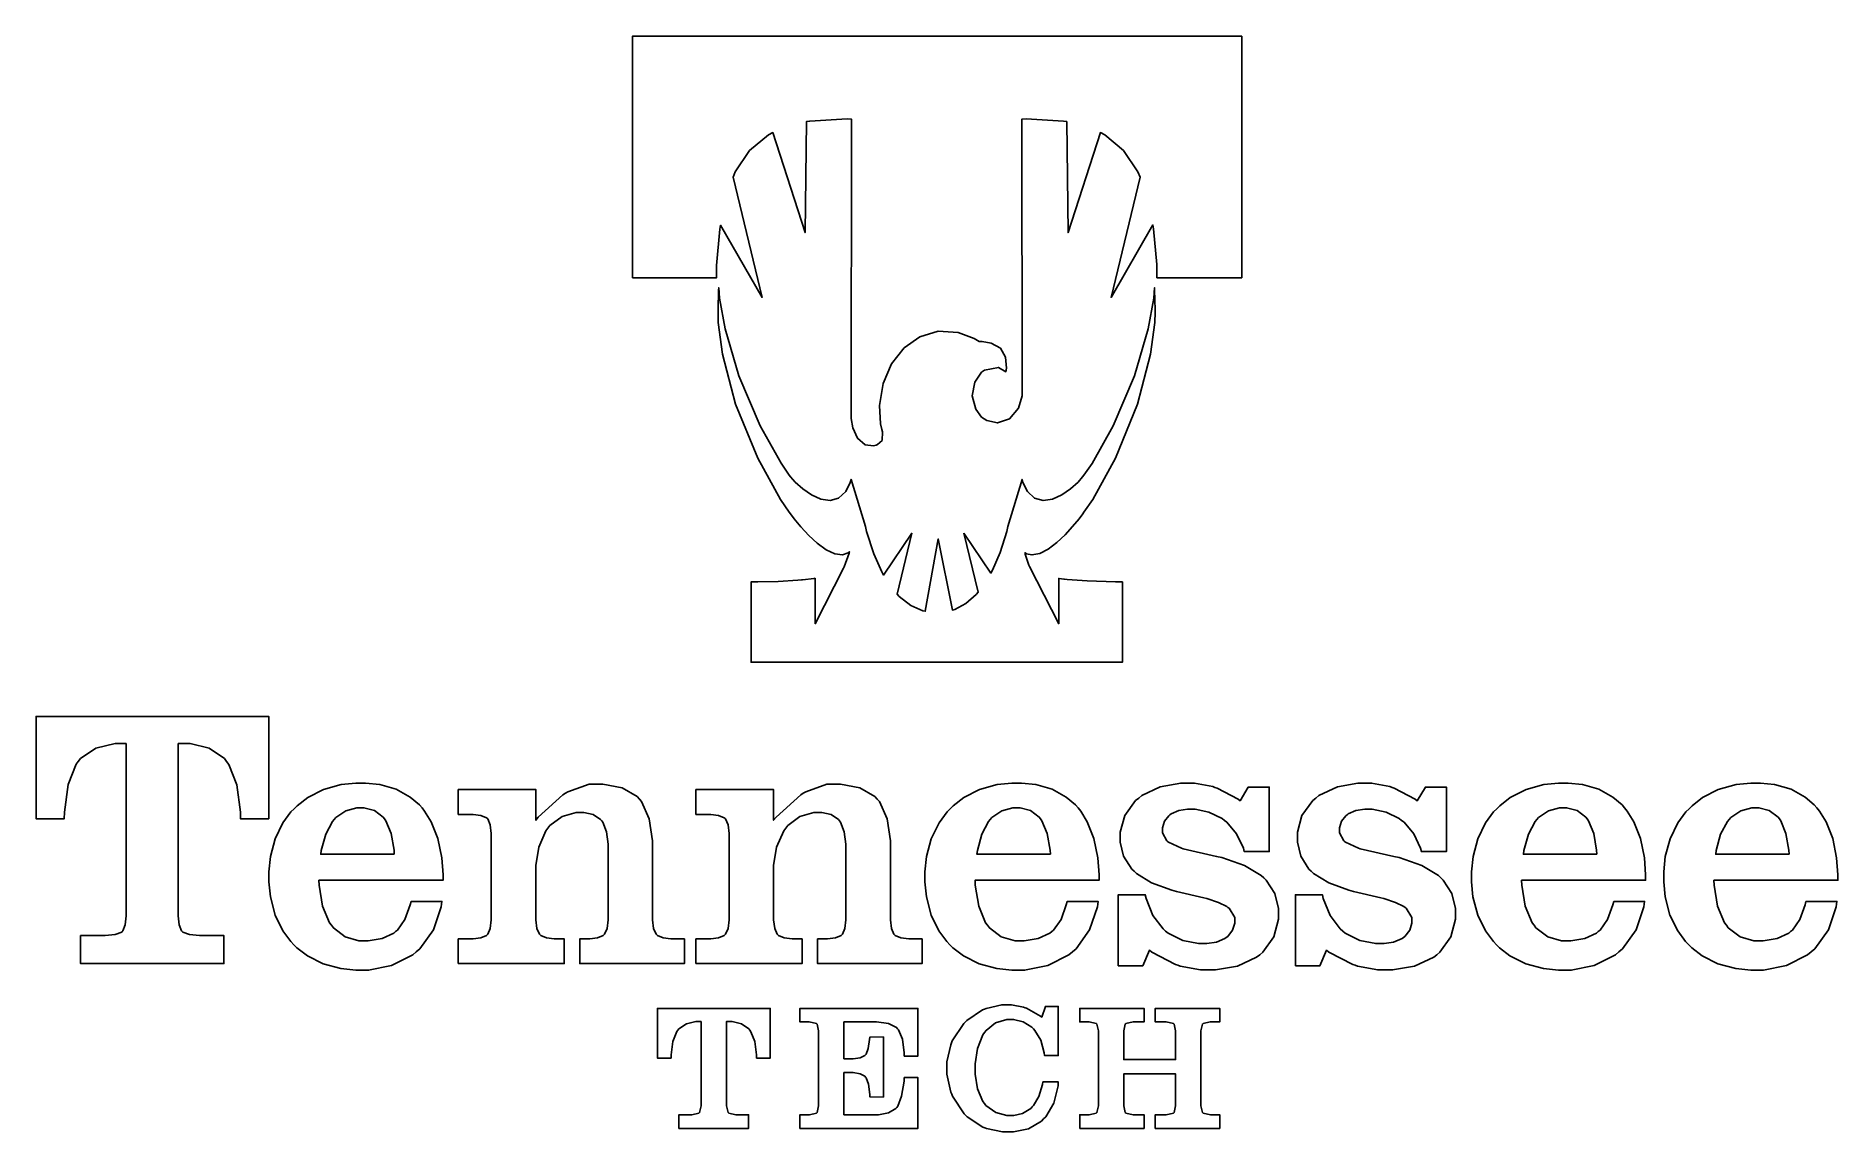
# Model space of a CAD drawing. Extents: x 0 to 4.87, y 0 to 2.96.
import ezdxf

# ---------------------------------------------------------------- set-up
doc = ezdxf.new("R2010")
doc.units = 0
doc.layers.get('0').update_dxf_attribs({"linetype": 'CONTINUOUS'})

msp = doc.modelspace()

# ---------------------------------------------------------------- linework, layer by layer
at = {"color": 0}
for points in [[(3.2599, 2.9622), (3.2599, 2.3089), (3.0303, 2.3089), (3.0303, 2.3447), (3.0214, 2.4412), (3.0196, 2.4518), (2.9067, 2.2559), (2.9853, 2.5811), (2.9792, 2.5951), (2.9405, 2.6528), (2.8897, 2.6951), (2.8777, 2.7014), (2.7903, 2.431), (2.7867, 2.7309), (2.7777, 2.7325), (2.6766, 2.7381), (2.6654, 2.7376), (2.6658, 2.001), (2.6658, 1.99), (2.6565, 1.9568), (2.6323, 1.9274), (2.5993, 1.9164), (2.5709, 1.9227), (2.5634, 1.9277), (2.5564, 1.9324), (2.5404, 1.954), (2.5312, 1.9894), (2.5383, 2.0269), (2.5562, 2.0533), (2.5642, 2.0593), (2.6018, 2.0665), (2.6222, 2.0547), (2.6235, 2.0643), (2.6213, 2.0938), (2.6072, 2.1187), (2.5825, 2.1322), (2.5578, 2.1367), (2.5496, 2.137), (2.5367, 2.145), (2.4933, 2.161), (2.4392, 2.1642), (2.3897, 2.1493), (2.3468, 2.119), (2.3129, 2.0761), (2.2901, 2.0232), (2.2807, 1.9632), (2.2834, 1.9144), (2.2869, 1.8986), (2.2884, 1.892), (2.2874, 1.8694), (2.2753, 1.8578), (2.2713, 1.8567), (2.2644, 1.8549), (2.2417, 1.8577), (2.2206, 1.8749), (2.208, 1.9032), (2.2038, 1.9287), (2.2038, 1.9372), (2.2043, 2.7376), (2.193, 2.7381), (2.0919, 2.7325), (2.083, 2.7309), (2.0794, 2.431), (1.992, 2.7014), (1.98, 2.6951), (1.9292, 2.6527), (1.8904, 2.5951), (1.8844, 2.5811), (1.9629, 2.2559), (1.8506, 2.4509), (1.8488, 2.4403), (1.8398, 2.3418), (1.8398, 2.3089), (1.6127, 2.3089), (1.6127, 2.9622), (3.2599, 2.9622)], [(2.5088, 1.6181), (2.5473, 1.4591), (2.5418, 1.4528), (2.5136, 1.4285), (2.4838, 1.4126), (2.4777, 1.4106), (2.439, 1.603), (2.4041, 1.4075), (2.3974, 1.409), (2.3647, 1.4233), (2.3337, 1.4471), (2.3279, 1.4534), (2.3676, 1.6181), (2.291, 1.5051), (2.2863, 1.5136), (2.2647, 1.5629), (2.2455, 1.6226), (2.2421, 1.6361), (2.2037, 1.7637), (2.2013, 1.7552), (2.1894, 1.7311), (2.1698, 1.7131), (2.1467, 1.7071), (2.1216, 1.7108), (2.0965, 1.7219), (2.0728, 1.738), (2.0522, 1.7566), (2.0401, 1.7705), (2.0366, 1.7755), (2.0145, 1.8073), (1.9575, 1.9088), (1.8998, 2.0434), (1.8628, 2.1706), (1.8478, 2.2538), (1.8458, 2.2817), (1.8455, 2.2765), (1.8443, 2.2218), (1.8443, 2.2161), (1.8444, 2.1877), (1.8562, 2.1025), (1.8915, 1.967), (1.9514, 1.8208), (2.0126, 1.7097), (2.0366, 1.6751), (2.0398, 1.6705), (2.0501, 1.657), (2.068, 1.6353), (2.0891, 1.6126), (2.1122, 1.5913), (2.136, 1.5737), (2.1592, 1.5624), (2.1806, 1.5598), (2.1953, 1.5651), (2.1989, 1.5683), (2.1984, 1.5645), (2.1852, 1.5272), (2.1834, 1.5237), (2.1067, 1.3735), (2.1067, 1.4968), (2.1038, 1.4964), (2.0726, 1.4924), (2.0693, 1.4921), (2.0597, 1.4911), (2.0066, 1.488), (1.9514, 1.4866), (1.9331, 1.4866), (1.9331, 1.2697), (2.937, 1.2697), (2.937, 1.4866), (2.9183, 1.487), (2.8417, 1.4898), (2.7879, 1.4934), (2.7806, 1.4942), (2.7792, 1.4944), (2.7663, 1.4959), (2.765, 1.496), (2.765, 1.3735), (2.6859, 1.5285), (2.6843, 1.5317), (2.6746, 1.562), (2.6742, 1.5656), (2.6779, 1.563), (2.6926, 1.5596), (2.7139, 1.5637), (2.7366, 1.5756), (2.7598, 1.5933), (2.7821, 1.6143), (2.8026, 1.6364), (2.8199, 1.6575), (2.8299, 1.6706), (2.8331, 1.6751), (2.857, 1.7097), (2.9182, 1.8208), (2.978, 1.967), (3.0135, 2.1025), (3.0252, 2.1877), (3.0253, 2.2161), (3.0253, 2.2218), (3.0241, 2.2765), (3.0239, 2.2817), (3.0219, 2.2538), (3.0068, 2.1706), (2.9698, 2.0434), (2.9121, 1.9088), (2.8551, 1.8072), (2.8331, 1.7755), (2.8295, 1.7705), (2.8174, 1.7566), (2.7969, 1.738), (2.7732, 1.7219), (2.748, 1.7108), (2.723, 1.7071), (2.6998, 1.7131), (2.6803, 1.7311), (2.6683, 1.7552), (2.666, 1.7637), (2.6276, 1.6361), (2.6243, 1.6233), (2.6063, 1.5665), (2.5861, 1.5188), (2.5818, 1.5106), (2.5088, 1.6181)], [(0.244, 1.0496), (0.2309, 1.0496), (0.2135, 1.0496), (0.1616, 1.0376), (0.1203, 1.0097), (0.1143, 1.0017), (0.1082, 0.9938), (0.0865, 0.939), (0.0766, 0.8643), (0.0763, 0.8464), (0, 0.8464), (0, 1.1231), (0.629, 1.1231), (0.629, 0.8464), (0.5527, 0.8464), (0.5525, 0.8641), (0.5428, 0.9381), (0.5213, 0.9929), (0.5152, 1.001), (0.5092, 1.0092), (0.4679, 1.0375), (0.4163, 1.0496), (0.3991, 1.0496), (0.3845, 1.0496), (0.3845, 0.5927), (0.3845, 0.5845), (0.3872, 0.5598), (0.3936, 0.5435), (0.3955, 0.5417), (0.3972, 0.5399), (0.4148, 0.5336), (0.442, 0.531), (0.4511, 0.531), (0.508, 0.531), (0.508, 0.4551), (0.1206, 0.4551), (0.1206, 0.531), (0.1784, 0.531), (0.1873, 0.531), (0.2142, 0.5336), (0.2316, 0.5397), (0.2333, 0.5414), (0.2351, 0.5432), (0.2413, 0.5595), (0.244, 0.5844), (0.244, 0.5927), (0.244, 1.0496)], [(1.0138, 0.6233), (1.0974, 0.6233), (1.0956, 0.6089), (1.0747, 0.546), (1.0379, 0.4953), (1.0281, 0.487), (1.0183, 0.4787), (0.9613, 0.4497), (0.8989, 0.4372), (0.8781, 0.4372), (0.8646, 0.4372), (0.8242, 0.4415), (0.7759, 0.4544), (0.7335, 0.4759), (0.7051, 0.4976), (0.6968, 0.5059), (0.6885, 0.5144), (0.6673, 0.5432), (0.6462, 0.5863), (0.6335, 0.6353), (0.6293, 0.6763), (0.6293, 0.6899), (0.6293, 0.7035), (0.6335, 0.7441), (0.6463, 0.7927), (0.6676, 0.8358), (0.6892, 0.8649), (0.6976, 0.8734), (0.7059, 0.8819), (0.7344, 0.904), (0.7769, 0.9257), (0.8247, 0.9388), (0.8647, 0.9431), (0.8781, 0.9431), (0.8908, 0.9431), (0.9291, 0.939), (0.9736, 0.9264), (1.0118, 0.9053), (1.0365, 0.8841), (1.0435, 0.8759), (1.0506, 0.8673), (1.0683, 0.8384), (1.086, 0.7933), (1.0967, 0.7406), (1.1003, 0.6953), (1.1003, 0.6802), (0.7649, 0.6802), (0.7654, 0.6669), (0.7748, 0.61), (0.7935, 0.5656), (0.7987, 0.5586), (0.8038, 0.5517), (0.8358, 0.5273), (0.873, 0.5169), (0.8855, 0.5169), (0.898, 0.5169), (0.9358, 0.5231), (0.9673, 0.5373), (0.9722, 0.5414), (0.9771, 0.5455), (0.9973, 0.5742), (1.0117, 0.6138), (1.0138, 0.6233)], [(1.1413, 0.4551), (1.1413, 0.5217), (1.1744, 0.5217), (1.1814, 0.5217), (1.2026, 0.5244), (1.2177, 0.5307), (1.2196, 0.5324), (1.2214, 0.5342), (1.2279, 0.5501), (1.2307, 0.5737), (1.2307, 0.5815), (1.2307, 0.7988), (1.2307, 0.8066), (1.2279, 0.8302), (1.2214, 0.8459), (1.2196, 0.8477), (1.2177, 0.8494), (1.2026, 0.8555), (1.1814, 0.8581), (1.1744, 0.8581), (1.1413, 0.8581), (1.1413, 0.9252), (1.3513, 0.9252), (1.3513, 0.8426), (1.3578, 0.8507), (1.4244, 0.9115), (1.4313, 0.9155), (1.4381, 0.9195), (1.4954, 0.9398), (1.5146, 0.9398), (1.532, 0.9398), (1.5844, 0.9298), (1.6254, 0.9066), (1.6313, 0.8999), (1.6372, 0.8933), (1.6579, 0.8467), (1.6668, 0.7867), (1.6668, 0.7667), (1.6668, 0.5815), (1.6668, 0.5737), (1.6696, 0.5501), (1.6763, 0.5342), (1.6782, 0.5324), (1.6801, 0.5307), (1.6953, 0.5244), (1.7165, 0.5217), (1.7236, 0.5217), (1.7528, 0.5217), (1.7528, 0.4551), (1.4699, 0.4551), (1.4699, 0.5217), (1.4899, 0.5217), (1.4969, 0.5217), (1.5182, 0.5244), (1.5334, 0.5307), (1.5353, 0.5324), (1.5372, 0.5342), (1.5438, 0.5501), (1.5467, 0.5737), (1.5467, 0.5815), (1.5467, 0.7667), (1.5467, 0.7779), (1.5424, 0.8113), (1.5323, 0.8374), (1.5295, 0.8411), (1.5265, 0.8448), (1.5066, 0.8579), (1.4812, 0.8634), (1.4728, 0.8634), (1.4602, 0.8634), (1.4224, 0.8528), (1.3893, 0.8279), (1.3838, 0.8207), (1.3784, 0.8136), (1.3594, 0.7699), (1.3513, 0.7198), (1.3513, 0.703), (1.3513, 0.5815), (1.3513, 0.5737), (1.3541, 0.5501), (1.3608, 0.5342), (1.3627, 0.5324), (1.3646, 0.5307), (1.3798, 0.5244), (1.401, 0.5217), (1.4082, 0.5217), (1.4281, 0.5217), (1.4281, 0.4551), (1.1413, 0.4551)], [(1.7842, 0.4551), (1.7842, 0.5217), (1.8172, 0.5217), (1.8243, 0.5217), (1.8455, 0.5244), (1.8606, 0.5307), (1.8625, 0.5324), (1.8643, 0.5342), (1.8708, 0.5501), (1.8736, 0.5737), (1.8736, 0.5815), (1.8736, 0.7988), (1.8736, 0.8066), (1.8708, 0.8302), (1.8643, 0.8459), (1.8625, 0.8477), (1.8606, 0.8494), (1.8455, 0.8555), (1.8243, 0.8581), (1.8172, 0.8581), (1.7842, 0.8581), (1.7842, 0.9252), (1.9942, 0.9252), (1.9942, 0.8426), (2.0006, 0.8507), (2.0673, 0.9115), (2.0742, 0.9155), (2.081, 0.9195), (2.1383, 0.9398), (2.1575, 0.9398), (2.1749, 0.9398), (2.2272, 0.9298), (2.2682, 0.9066), (2.2741, 0.8999), (2.2801, 0.8933), (2.3008, 0.8467), (2.3097, 0.7867), (2.3097, 0.7667), (2.3097, 0.5815), (2.3097, 0.5737), (2.3125, 0.5501), (2.3192, 0.5342), (2.3211, 0.5324), (2.323, 0.5307), (2.3381, 0.5244), (2.3594, 0.5217), (2.3665, 0.5217), (2.3957, 0.5217), (2.3957, 0.4551), (2.1128, 0.4551), (2.1128, 0.5217), (2.1327, 0.5217), (2.1398, 0.5217), (2.1611, 0.5244), (2.1763, 0.5307), (2.1782, 0.5324), (2.1801, 0.5342), (2.1867, 0.5501), (2.1896, 0.5737), (2.1896, 0.5815), (2.1896, 0.7667), (2.1896, 0.7779), (2.1853, 0.8113), (2.1752, 0.8374), (2.1723, 0.8411), (2.1694, 0.8448), (2.1495, 0.8579), (2.1241, 0.8634), (2.1157, 0.8634), (2.1031, 0.8634), (2.0653, 0.8528), (2.0322, 0.8279), (2.0267, 0.8207), (2.0213, 0.8136), (2.0023, 0.7699), (1.9942, 0.7198), (1.9942, 0.703), (1.9942, 0.5815), (1.9942, 0.5737), (1.997, 0.5501), (2.0037, 0.5342), (2.0056, 0.5324), (2.0075, 0.5307), (2.0227, 0.5244), (2.0439, 0.5217), (2.0511, 0.5217), (2.071, 0.5217), (2.071, 0.4551), (1.7842, 0.4551)], [(2.7875, 0.6233), (2.8712, 0.6233), (2.8694, 0.6089), (2.8485, 0.546), (2.8117, 0.4953), (2.8019, 0.487), (2.7921, 0.4787), (2.7351, 0.4497), (2.6728, 0.4372), (2.652, 0.4372), (2.6385, 0.4372), (2.5979, 0.4415), (2.5497, 0.4544), (2.5073, 0.4759), (2.4789, 0.4976), (2.4707, 0.5059), (2.4623, 0.5144), (2.4411, 0.5432), (2.42, 0.5863), (2.4073, 0.6353), (2.4031, 0.6763), (2.4031, 0.6899), (2.4031, 0.7035), (2.4073, 0.7441), (2.4201, 0.7927), (2.4415, 0.8358), (2.463, 0.8649), (2.4714, 0.8734), (2.4796, 0.8819), (2.5082, 0.904), (2.5507, 0.9257), (2.5985, 0.9388), (2.6386, 0.9431), (2.652, 0.9431), (2.6646, 0.9431), (2.7029, 0.939), (2.7474, 0.9264), (2.7855, 0.9053), (2.8103, 0.8841), (2.8172, 0.8759), (2.8244, 0.8673), (2.8421, 0.8384), (2.8599, 0.7933), (2.8706, 0.7406), (2.8741, 0.6953), (2.8741, 0.6802), (2.5387, 0.6802), (2.5392, 0.6669), (2.5486, 0.61), (2.5673, 0.5656), (2.5725, 0.5586), (2.5776, 0.5517), (2.6096, 0.5273), (2.6468, 0.5169), (2.6592, 0.5169), (2.6718, 0.5169), (2.7096, 0.5231), (2.7411, 0.5373), (2.746, 0.5414), (2.7509, 0.5455), (2.7711, 0.5742), (2.7855, 0.6138), (2.7875, 0.6233)], [(2.9258, 0.4493), (2.9258, 0.6413), (2.9987, 0.6413), (3.0011, 0.6306), (3.0196, 0.5847), (3.047, 0.5488), (3.0539, 0.5431), (3.0608, 0.5375), (3.1003, 0.5176), (3.143, 0.5091), (3.1572, 0.5091), (3.1658, 0.5091), (3.1913, 0.5133), (3.2141, 0.5231), (3.218, 0.5259), (3.2218, 0.5287), (3.2351, 0.5455), (3.2408, 0.5645), (3.2408, 0.5708), (3.2408, 0.5799), (3.2254, 0.6048), (3.2224, 0.607), (3.2193, 0.6094), (3.1968, 0.6204), (3.165, 0.6306), (3.1572, 0.6325), (3.0833, 0.6501), (3.0704, 0.6533), (3.016, 0.6732), (2.9749, 0.6988), (2.9686, 0.7048), (2.9624, 0.7107), (2.9405, 0.7453), (2.9312, 0.7829), (2.9312, 0.7954), (2.9312, 0.8104), (2.9437, 0.8552), (2.9729, 0.8956), (2.9813, 0.9023), (2.9896, 0.9092), (3.0393, 0.933), (3.0949, 0.9431), (3.1135, 0.9431), (3.1319, 0.9431), (3.1815, 0.9333), (3.1874, 0.9313), (3.1932, 0.9293), (3.2499, 0.8991), (3.2554, 0.895), (3.2773, 0.932), (3.3342, 0.932), (3.3342, 0.758), (3.2666, 0.758), (3.2641, 0.767), (3.2457, 0.806), (3.2195, 0.8371), (3.2132, 0.8421), (3.2068, 0.8471), (3.171, 0.8647), (3.1337, 0.8722), (3.1212, 0.8722), (3.1133, 0.8722), (3.0896, 0.8685), (3.069, 0.8599), (3.0656, 0.8574), (3.0622, 0.8549), (3.0505, 0.8397), (3.0455, 0.8222), (3.0455, 0.8163), (3.0455, 0.8085), (3.0568, 0.787), (3.0591, 0.7849), (3.0613, 0.7829), (3.0966, 0.7669), (3.1014, 0.7657), (3.1918, 0.7448), (3.2063, 0.7414), (3.2673, 0.7199), (3.3124, 0.6932), (3.3191, 0.687), (3.3257, 0.6809), (3.349, 0.6445), (3.359, 0.6042), (3.359, 0.5908), (3.359, 0.5749), (3.3463, 0.5273), (3.3169, 0.4858), (3.3084, 0.4789), (3.3, 0.4722), (3.2482, 0.4484), (3.1887, 0.4381), (3.1689, 0.4381), (3.1484, 0.4381), (3.0935, 0.4485), (3.0872, 0.4505), (3.081, 0.4526), (3.0166, 0.4864), (3.01, 0.4911), (2.992, 0.4493), (2.9258, 0.4493)], [(3.4048, 0.4493), (3.4048, 0.6413), (3.4777, 0.6413), (3.48, 0.6306), (3.4985, 0.5847), (3.526, 0.5488), (3.5329, 0.5431), (3.5397, 0.5375), (3.5792, 0.5176), (3.6219, 0.5091), (3.6362, 0.5091), (3.6447, 0.5091), (3.6703, 0.5133), (3.6931, 0.5231), (3.6969, 0.5259), (3.7007, 0.5287), (3.714, 0.5455), (3.7198, 0.5645), (3.7198, 0.5708), (3.7198, 0.5799), (3.7043, 0.6048), (3.7013, 0.607), (3.6982, 0.6094), (3.6757, 0.6204), (3.6439, 0.6306), (3.6362, 0.6325), (3.5623, 0.6501), (3.5494, 0.6533), (3.4949, 0.6732), (3.4538, 0.6988), (3.4475, 0.7048), (3.4413, 0.7107), (3.4194, 0.7453), (3.4101, 0.7829), (3.4101, 0.7954), (3.4101, 0.8104), (3.4226, 0.8552), (3.4518, 0.8956), (3.4602, 0.9023), (3.4685, 0.9092), (3.5182, 0.933), (3.5738, 0.9431), (3.5924, 0.9431), (3.6108, 0.9431), (3.6604, 0.9333), (3.6663, 0.9313), (3.6721, 0.9293), (3.7288, 0.8991), (3.7343, 0.895), (3.7562, 0.932), (3.8131, 0.932), (3.8131, 0.758), (3.7456, 0.758), (3.743, 0.767), (3.7246, 0.806), (3.6985, 0.8371), (3.6921, 0.8421), (3.6856, 0.8471), (3.6498, 0.8647), (3.6126, 0.8722), (3.6002, 0.8722), (3.5923, 0.8722), (3.5685, 0.8685), (3.5479, 0.8599), (3.5445, 0.8574), (3.5412, 0.8549), (3.5294, 0.8397), (3.5244, 0.8222), (3.5244, 0.8163), (3.5244, 0.8085), (3.5357, 0.787), (3.538, 0.7849), (3.5402, 0.7829), (3.5755, 0.7669), (3.5802, 0.7657), (3.6707, 0.7448), (3.6852, 0.7414), (3.7462, 0.7199), (3.7913, 0.6932), (3.798, 0.687), (3.8046, 0.6809), (3.8279, 0.6445), (3.8379, 0.6042), (3.8379, 0.5908), (3.8379, 0.5749), (3.8252, 0.5273), (3.7957, 0.4858), (3.7873, 0.4789), (3.7789, 0.4722), (3.7271, 0.4484), (3.6676, 0.4381), (3.6479, 0.4381), (3.6274, 0.4381), (3.5724, 0.4485), (3.5662, 0.4505), (3.5599, 0.4526), (3.4955, 0.4864), (3.4889, 0.4911), (3.4709, 0.4493), (3.4048, 0.4493)], [(4.2653, 0.6233), (4.3489, 0.6233), (4.3471, 0.6089), (4.3262, 0.546), (4.2894, 0.4953), (4.2796, 0.487), (4.2699, 0.4787), (4.2128, 0.4497), (4.1504, 0.4372), (4.1297, 0.4372), (4.1162, 0.4372), (4.0756, 0.4415), (4.0275, 0.4544), (3.985, 0.4759), (3.9566, 0.4976), (3.9484, 0.5059), (3.9401, 0.5144), (3.9187, 0.5432), (3.8976, 0.5863), (3.8849, 0.6353), (3.8807, 0.6763), (3.8807, 0.6899), (3.8807, 0.7035), (3.885, 0.7441), (3.8978, 0.7927), (3.9192, 0.8358), (3.9407, 0.8649), (3.9491, 0.8734), (3.9574, 0.8819), (3.9859, 0.904), (4.0283, 0.9257), (4.0762, 0.9388), (4.1163, 0.9431), (4.1297, 0.9431), (4.1424, 0.9431), (4.1806, 0.939), (4.2252, 0.9264), (4.2632, 0.9053), (4.288, 0.8841), (4.2949, 0.8759), (4.3021, 0.8673), (4.3198, 0.8384), (4.3376, 0.7933), (4.3482, 0.7406), (4.3518, 0.6953), (4.3518, 0.6802), (4.0164, 0.6802), (4.0169, 0.6669), (4.0263, 0.61), (4.045, 0.5656), (4.0502, 0.5586), (4.0553, 0.5517), (4.0873, 0.5273), (4.1245, 0.5169), (4.1369, 0.5169), (4.1495, 0.5169), (4.1873, 0.5231), (4.2188, 0.5373), (4.2237, 0.5414), (4.2286, 0.5455), (4.2488, 0.5742), (4.2632, 0.6138), (4.2653, 0.6233)], [(4.7851, 0.6233), (4.8688, 0.6233), (4.867, 0.6089), (4.8461, 0.546), (4.8092, 0.4953), (4.7995, 0.487), (4.7897, 0.4787), (4.7327, 0.4497), (4.6703, 0.4372), (4.6495, 0.4372), (4.636, 0.4372), (4.5955, 0.4415), (4.5473, 0.4544), (4.5048, 0.4759), (4.4765, 0.4976), (4.4682, 0.5059), (4.4599, 0.5144), (4.4386, 0.5432), (4.4175, 0.5863), (4.4048, 0.6353), (4.4007, 0.6763), (4.4007, 0.6899), (4.4007, 0.7035), (4.4049, 0.7441), (4.4177, 0.7927), (4.439, 0.8358), (4.4606, 0.8649), (4.469, 0.8734), (4.4773, 0.8819), (4.5058, 0.904), (4.5482, 0.9257), (4.5961, 0.9388), (4.6361, 0.9431), (4.6495, 0.9431), (4.6622, 0.9431), (4.7005, 0.939), (4.745, 0.9264), (4.7831, 0.9053), (4.8078, 0.8841), (4.8148, 0.8759), (4.8219, 0.8673), (4.8396, 0.8384), (4.8574, 0.7933), (4.8681, 0.7406), (4.8717, 0.6953), (4.8717, 0.6802), (4.5362, 0.6802), (4.5367, 0.6669), (4.5461, 0.61), (4.5649, 0.5656), (4.57, 0.5586), (4.5751, 0.5517), (4.6071, 0.5273), (4.6444, 0.5169), (4.6568, 0.5169), (4.6694, 0.5169), (4.7071, 0.5231), (4.7387, 0.5373), (4.7436, 0.5414), (4.7485, 0.5455), (4.7687, 0.5742), (4.7831, 0.6138), (4.7851, 0.6233)], [(0.9686, 0.7507), (0.9678, 0.7616), (0.9597, 0.8071), (0.9457, 0.8409), (0.9421, 0.8459), (0.9384, 0.851), (0.9148, 0.8686), (0.8866, 0.8761), (0.8772, 0.8761), (0.8672, 0.8761), (0.8375, 0.8682), (0.8105, 0.8496), (0.806, 0.8442), (0.8014, 0.839), (0.7831, 0.805), (0.7712, 0.761), (0.7697, 0.7507), (0.9686, 0.7507)], [(2.7424, 0.7507), (2.7416, 0.7616), (2.7336, 0.8071), (2.7196, 0.8409), (2.7159, 0.8459), (2.7122, 0.851), (2.6886, 0.8686), (2.6604, 0.8761), (2.651, 0.8761), (2.6411, 0.8761), (2.6113, 0.8682), (2.5843, 0.8496), (2.5798, 0.8442), (2.5751, 0.839), (2.557, 0.805), (2.545, 0.761), (2.5436, 0.7507), (2.7424, 0.7507)], [(4.2201, 0.7507), (4.2193, 0.7616), (4.2113, 0.8071), (4.1973, 0.8409), (4.1936, 0.8459), (4.1899, 0.851), (4.1662, 0.8686), (4.1381, 0.8761), (4.1287, 0.8761), (4.1188, 0.8761), (4.089, 0.8682), (4.062, 0.8496), (4.0575, 0.8442), (4.0529, 0.839), (4.0347, 0.805), (4.0227, 0.761), (4.0213, 0.7507), (4.2201, 0.7507)], [(4.74, 0.7507), (4.7392, 0.7616), (4.7311, 0.8071), (4.7171, 0.8409), (4.7134, 0.8459), (4.7097, 0.851), (4.6861, 0.8686), (4.6579, 0.8761), (4.6485, 0.8761), (4.6386, 0.8761), (4.6088, 0.8682), (4.5819, 0.8496), (4.5773, 0.8442), (4.5727, 0.839), (4.5545, 0.805), (4.5426, 0.761), (4.5411, 0.7507), (4.74, 0.7507)], [(2.7223, 0.1353), (2.7638, 0.1353), (2.763, 0.1245), (2.7515, 0.078), (2.7298, 0.0412), (2.724, 0.0353), (2.7182, 0.0294), (2.6828, 0.0088), (2.6426, 0), (2.6292, 0), (2.6131, 0), (2.5696, 0.0093), (2.5648, 0.0111), (2.5599, 0.013), (2.5171, 0.0413), (2.5133, 0.0451), (2.5092, 0.0493), (2.4776, 0.097), (2.4755, 0.1023), (2.4733, 0.1077), (2.4626, 0.156), (2.4626, 0.1721), (2.4626, 0.1893), (2.473, 0.2357), (2.4751, 0.2409), (2.4771, 0.2461), (2.5086, 0.2932), (2.5129, 0.2974), (2.5166, 0.3013), (2.5593, 0.3301), (2.5641, 0.332), (2.5688, 0.334), (2.6109, 0.3437), (2.625, 0.3437), (2.6372, 0.3437), (2.6701, 0.3369), (2.674, 0.3356), (2.6778, 0.3342), (2.7155, 0.3133), (2.7192, 0.3104), (2.7288, 0.3395), (2.7638, 0.3395), (2.7638, 0.2065), (2.7265, 0.2065), (2.7255, 0.2143), (2.7162, 0.2478), (2.7006, 0.2743), (2.6966, 0.2785), (2.6925, 0.2828), (2.6689, 0.2977), (2.6429, 0.304), (2.6342, 0.304), (2.6242, 0.304), (2.5944, 0.2951), (2.5684, 0.2744), (2.5642, 0.2684), (2.56, 0.2625), (2.5452, 0.2259), (2.5389, 0.1838), (2.5389, 0.1697), (2.5389, 0.1565), (2.5451, 0.1166), (2.5598, 0.0826), (2.5641, 0.0771), (2.5682, 0.0717), (2.5945, 0.0526), (2.6249, 0.0444), (2.6351, 0.0444), (2.6432, 0.0444), (2.6674, 0.0502), (2.6892, 0.0638), (2.693, 0.0677), (2.6967, 0.0716), (2.7114, 0.0962), (2.7211, 0.1279), (2.7223, 0.1353)], [(1.7983, 0.2984), (1.7919, 0.2984), (1.7835, 0.2984), (1.7583, 0.2926), (1.7382, 0.279), (1.7352, 0.2751), (1.7323, 0.2713), (1.7218, 0.2447), (1.717, 0.2084), (1.7168, 0.1997), (1.6798, 0.1997), (1.6798, 0.334), (1.9852, 0.334), (1.9852, 0.1997), (1.9482, 0.1997), (1.9481, 0.2083), (1.9434, 0.2442), (1.9329, 0.2709), (1.93, 0.2748), (1.927, 0.2788), (1.907, 0.2925), (1.8819, 0.2984), (1.8736, 0.2984), (1.8665, 0.2984), (1.8665, 0.0765), (1.8665, 0.0703), (1.8709, 0.0526), (1.8718, 0.0517), (1.8727, 0.0508), (1.8922, 0.0465), (1.8988, 0.0465), (1.9264, 0.0465), (1.9264, 0.0097), (1.7383, 0.0097), (1.7383, 0.0465), (1.7664, 0.0465), (1.7731, 0.0465), (1.7922, 0.0508), (1.7931, 0.0516), (1.7939, 0.0525), (1.7983, 0.0705), (1.7983, 0.0765), (1.7983, 0.2984)], [(2.0652, 0.0097), (2.0652, 0.0465), (2.0841, 0.0465), (2.0907, 0.0465), (2.1099, 0.0508), (2.1107, 0.0516), (2.1116, 0.0525), (2.1159, 0.0705), (2.1159, 0.0765), (2.1159, 0.2675), (2.1159, 0.2737), (2.1116, 0.2916), (2.1107, 0.2924), (2.1099, 0.2932), (2.0905, 0.2974), (2.0841, 0.2974), (2.0652, 0.2974), (2.0652, 0.334), (2.3843, 0.334), (2.3843, 0.2049), (2.3475, 0.2049), (2.3472, 0.2142), (2.3423, 0.2511), (2.3322, 0.2758), (2.3294, 0.2789), (2.3267, 0.282), (2.3043, 0.2928), (2.2726, 0.2974), (2.262, 0.2974), (2.1841, 0.2974), (2.1841, 0.1978), (2.2026, 0.1978), (2.2089, 0.1978), (2.2277, 0.2005), (2.2409, 0.2066), (2.2425, 0.2083), (2.244, 0.2101), (2.2501, 0.2256), (2.2538, 0.2503), (2.2543, 0.2566), (2.2911, 0.2568), (2.2911, 0.0942), (2.2543, 0.0945), (2.2539, 0.1015), (2.2503, 0.1289), (2.2443, 0.1464), (2.2427, 0.1484), (2.2411, 0.1504), (2.228, 0.1575), (2.2092, 0.1605), (2.203, 0.1605), (2.1841, 0.1605), (2.1841, 0.0465), (2.2691, 0.0465), (2.2781, 0.0465), (2.305, 0.0514), (2.3248, 0.063), (2.3274, 0.0662), (2.33, 0.0696), (2.3403, 0.0963), (2.3468, 0.1369), (2.3475, 0.1471), (2.3843, 0.1471), (2.3843, 0.0097), (2.0652, 0.0097)], [(2.8217, 0.0097), (2.8217, 0.0465), (2.8406, 0.0465), (2.8472, 0.0465), (2.8664, 0.0508), (2.8672, 0.0516), (2.8681, 0.0525), (2.8724, 0.0705), (2.8724, 0.0765), (2.8724, 0.2675), (2.8724, 0.2737), (2.8681, 0.2916), (2.8672, 0.2924), (2.8664, 0.2932), (2.847, 0.2974), (2.8406, 0.2974), (2.8217, 0.2974), (2.8217, 0.334), (2.9957, 0.334), (2.9957, 0.2974), (2.973, 0.2974), (2.9663, 0.2974), (2.9468, 0.2931), (2.946, 0.2922), (2.945, 0.2914), (2.9407, 0.2735), (2.9407, 0.2675), (2.9407, 0.1957), (3.0809, 0.1957), (3.0809, 0.2675), (3.0809, 0.2737), (3.0766, 0.2916), (3.0757, 0.2924), (3.0748, 0.2932), (3.0554, 0.2974), (3.049, 0.2974), (3.0261, 0.2974), (3.0261, 0.334), (3.2004, 0.334), (3.2004, 0.2974), (3.1814, 0.2974), (3.1746, 0.2974), (3.1553, 0.2931), (3.1544, 0.2922), (3.1535, 0.2914), (3.1491, 0.2735), (3.1491, 0.2675), (3.1491, 0.0765), (3.1491, 0.0703), (3.1535, 0.0526), (3.1544, 0.0517), (3.1553, 0.0508), (3.1749, 0.0465), (3.1814, 0.0465), (3.2004, 0.0465), (3.2004, 0.0097), (3.0261, 0.0097), (3.0261, 0.0465), (3.049, 0.0465), (3.0557, 0.0465), (3.0748, 0.0508), (3.0757, 0.0516), (3.0766, 0.0525), (3.0809, 0.0705), (3.0809, 0.0765), (3.0809, 0.1567), (2.9407, 0.1567), (2.9407, 0.0765), (2.9407, 0.0703), (2.945, 0.0526), (2.946, 0.0517), (2.9468, 0.0508), (2.9665, 0.0465), (2.973, 0.0465), (2.9957, 0.0465), (2.9957, 0.0097), (2.8217, 0.0097)]]:
    msp.add_lwpolyline(points, close=True, dxfattribs=at)

doc.saveas('drawing.dxf')
